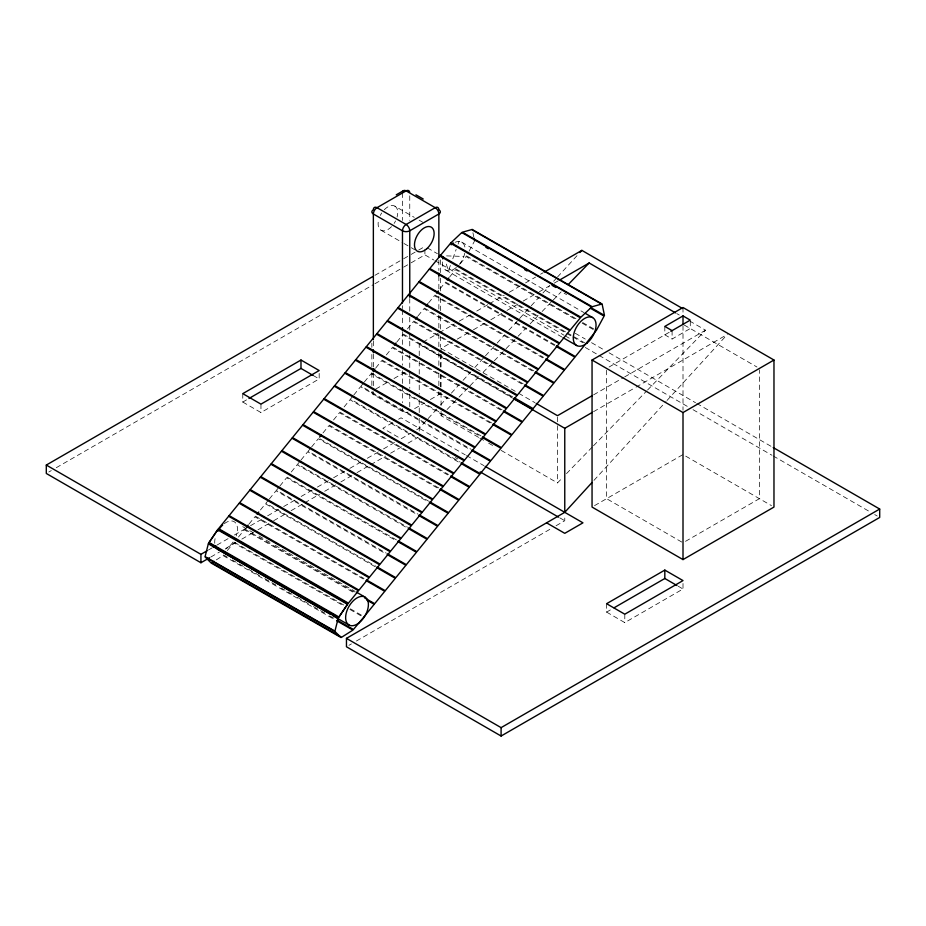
<?xml version="1.0" encoding="UTF-8"?>
<svg xmlns="http://www.w3.org/2000/svg" width="926" height="926" viewBox="0 0 926 926"><rect width="100%" height="100%" fill="white"/><g stroke="black" fill="none" stroke-linecap="round" stroke-linejoin="round"><path stroke-width="0.69" stroke-dasharray="4.63 3.47" d="M371.858 385.482L371.858 372.773M371.858 367.136L371.858 354.426M440.359 386.894L440.359 374.185M440.359 367.136L440.359 354.426M450.395 265.473L448.473 270.809L445.418 261.259M452.802 258.794L456.159 249.441M458.092 244.105L459.053 241.431M469.1 251.131L474.239 241.605M460.222 263.829L466.033 256.537L575.903 319.574M238.468 537.034L244.337 529.811L354.207 592.848M249.036 524.023L254.905 516.801L364.775 579.85M260.438 509.983L265.461 503.79L375.331 566.839M268.482 500.075L265.97 503.177L375.84 566.226M269.316 499.045L276.029 490.792L385.899 553.829M279.039 487.076L276.527 490.167L386.397 553.216M279.884 486.034L286.585 477.781L396.455 540.83M291.285 471.994L297.153 464.771L407.023 527.82M300.163 461.055L297.651 464.157L407.521 527.207M301.008 460.025L307.71 451.772L417.58 514.81M310.731 448.057L308.208 451.147L418.089 514.196M311.564 447.015L318.278 438.762L428.148 501.811M322.966 432.986L328.834 425.752L438.704 488.801M333.534 419.976L339.402 412.753L449.272 475.79M344.09 406.965L349.959 399.743L459.828 462.792M352.98 396.027L350.456 399.118L460.338 462.167M353.813 394.997L360.527 386.732L470.396 449.781M363.536 383.017L361.024 386.119L470.894 449.168M364.381 381.987L371.083 373.734L480.953 436.771M375.782 367.946L381.651 360.723L491.521 423.772M386.339 354.947L392.207 347.713L502.077 410.762M396.907 341.937L402.764 334.714L512.645 397.763M407.463 328.927L413.332 321.704L523.202 384.753M418.031 315.928L423.888 308.694L533.77 371.743M428.588 302.918L434.456 295.695L544.326 358.744M439.989 288.877L445.012 282.685L554.894 345.734M449.712 276.897L455.569 269.674L565.45 332.723M227.287 550.553L233.78 542.81L343.65 605.859M436.759 409.13L419.235 428.298L415.589 430.405M440.66 404.859L447.466 397.404M451.367 393.145L459.157 384.626M463.058 380.355L470.848 371.835M474.737 367.576L484.483 356.915M485.455 355.85L496.162 344.136M497.135 343.071L504.925 334.552M508.825 330.281L518.56 319.632M519.532 318.567L530.251 306.842M531.223 305.777L539.013 297.258M542.914 292.998L549.731 285.544M553.621 281.272L556.549 278.078M557.521 277.013L576.991 255.703M593.983 480.363L666.049 401.525M667.021 400.46L726.424 335.467M478.615 437.385L441.065 415.693L443.056 413.633M447.061 409.512L458.069 398.157M459.065 397.127L469.077 386.802M470.072 385.772L479.078 376.488M483.083 372.356L505.098 349.658M506.094 348.627L517.102 337.272M518.097 336.242L526.107 327.989M530.112 323.868L538.11 315.604M542.115 311.483L552.116 301.158M553.123 300.128L561.121 291.875M501.151 450.395L557.487 482.921L562.487 477.758M566.492 473.626L592.501 446.807M593.508 445.765L646.533 391.085M647.54 390.054L705.566 330.2L690.541 321.53M216.302 559.883L223.062 555.577L335.432 620.061M374.926 275.335L402.416 259.465M403.667 258.736L409.917 255.136M411.167 254.407L417.406 250.807M418.656 250.078L424.907 246.478M48.8 472.017L51.3 470.582M56.301 467.688L373.676 284.456M374.926 283.738L402.416 267.857M403.667 267.139L409.917 263.54M411.167 262.81L424.907 254.881L433.681 259.94M242.774 393.643L242.774 402.046L247.728 399.187M242.774 402.046L260.958 412.545L319.181 378.942L319.181 370.539M419.235 355.665L419.235 344.275L421.735 342.828M422.985 342.111L437.998 333.441M439.248 332.723L454.261 324.054M459.261 321.16L470.524 314.666M476.774 311.055L488.037 304.55M489.287 303.832L504.3 295.162M509.3 292.269L520.562 285.775M525.563 282.881L535.575 277.106M540.576 274.212L543.087 272.776M441.065 352.771L441.065 348.477L452.258 342.018M457.236 339.136L472.167 330.513M473.417 329.795L485.861 322.618M490.838 319.736L502.031 313.277M507.008 310.407L518.213 303.936M523.19 301.066L538.122 292.442M539.372 291.725L549.326 285.972M554.304 283.101L558.031 280.948M375.794 389.036L387.925 382.033M393.99 378.537L402.474 373.629A5.151 2.975 0 0 1 407.671 372.9M414.605 408.644L424.305 403.041M430.37 399.534L438.855 394.638A5.151 2.975 0 0 0 440.359 392.531M392.555 422.696L382.843 428.298L401.039 438.808L410.739 433.206M398.608 419.2L401.039 417.8L465.257 454.874M208.373 550.044L212.089 547.891M217.054 545.032L228.213 538.585M234.417 534.996L249.302 526.408M250.541 525.69L262.776 518.629M267.637 515.828L278.691 509.439M283.68 506.557L294.919 500.075M301.158 496.463L312.398 489.981M317.386 487.099L328.626 480.606M333.626 477.723L344.854 471.241M349.854 468.359L361.094 461.866M367.333 458.266L378.572 451.784M383.561 448.89L394.8 442.408M210.85 557.012L219.531 552M225.736 548.412L235.655 542.682M241.86 539.106L253.029 532.658M257.926 529.834L272.487 521.431M273.691 520.725L286.134 513.548M291.111 510.677L303.554 503.489M304.793 502.772L319.725 494.16M324.69 491.278L335.895 484.819M340.861 481.948L352.065 475.489M357.031 472.607L369.474 465.431M370.724 464.713L385.644 456.09M390.622 453.219L401.815 446.76M408.03 443.172L417.985 437.419M609.077 367.009L669.672 332.029M664.822 326.427L664.822 334.818L672.091 339.02L690.287 328.522L690.287 320.118M593.578 394.858L623.441 377.623M624.68 376.905L705.566 330.2M593.543 411.688L634.819 387.855M636.069 387.126L727.396 334.402M348.94 645.329L351.429 643.894M356.383 641.035L551.086 528.63M556.051 525.76L564.767 520.725L564.767 515.122M594.538 505.631L683.006 454.562L771.474 505.631M685.518 541.34L759.413 498.674L759.413 369.868M606.599 603.706L606.599 612.098L612.792 608.532M606.599 612.098L624.795 622.608L683.006 588.994L683.006 580.59M446.563 255.889L463.833 256.444M564.131 293.195L566.631 294.618M466.53 255.9L576.4 318.949M582.639 322.526L593.879 328.973M582.153 323.162L593.392 329.61M456.067 269.049L565.948 332.098M567.198 332.804L584.676 342.84M566.7 333.429L571.689 336.3M572.939 337.018L582.929 342.747M445.522 282.071L555.392 345.109M434.954 295.07L543.585 357.401M424.397 308.08L534.267 371.129M413.829 321.09L523.711 384.128M403.273 334.089L513.143 397.138M392.705 347.1L502.587 410.149M382.149 360.098L492.019 423.147M371.581 373.109L481.462 436.158M339.9 412.128L448.531 474.459M329.332 425.138L439.213 488.187M320.026 438.855L428.645 501.186M287.095 477.156L396.965 540.205M255.402 516.176L364.034 578.507M244.846 529.186L354.716 592.235M234.278 542.196L344.148 605.245M350.398 608.822L362.876 615.987M349.889 609.447L361.128 615.894M223.571 554.975L227.321 557.116M232.31 559.987L243.55 566.434M248.55 569.293L259.789 575.752M264.778 578.611L276.017 585.058M281.006 587.929L292.246 594.376M297.246 597.235L308.474 603.683M313.474 606.553L324.713 613M329.702 615.871L334.703 618.73M676.779 313.578L679.279 315.025M684.221 325.026L756.947 367.009M461.669 242.114L583.855 312.537M384.302 209.727A13.89 8.021 -60 0 1 394.87 206.151L414.269 217.355M419.119 220.156L422.765 222.263M427.418 247.925L437.431 253.712M575.254 333.279L585.278 339.066M591.54 342.678L604.065 349.912M609.077 352.806L695.53 402.717M696.78 403.435L771.948 446.841M434.931 260.669L563.98 335.166M565.23 335.895L571.492 339.506M585.278 347.47L597.802 354.693M599.053 355.422L688.006 406.78M693.018 409.674L771.948 455.245M773.21 455.962L869.676 511.661M874.688 514.555L877.2 516.002M380.98 230.215L402.81 242.82M404.014 243.515L410.079 247.022M411.294 247.717L414.929 249.823M445.846 270.126L561.793 336.948M441.065 348.477L517.426 392.566M518.676 393.295L534.95 402.683M419.235 344.275L512.518 398.134M681.756 542.057L606.599 498.674L606.599 369.868M479.865 438.102L483.627 440.278M488.627 443.16L493.639 446.054M372.287 391.351A5.151 2.975 0 0 0 373.363 394.638L402.474 411.445A5.151 2.975 0 0 0 408.158 412.07M466.496 455.592L483.916 465.651M313.115 375.435L319.181 378.942M455.303 457.525L457.791 458.972M559.79 517.854L564.767 520.725M678.156 586.193L683.006 588.994M242.739 526.639L253.967 533.098M258.956 535.969L270.172 542.439M275.161 545.31L287.627 552.498M288.877 553.216L354.947 591.297M472.92 232.715L473.776 236.801M683.006 307.513L683.006 314.724M683.006 325.755L683.006 410.195M672.091 330.628L672.091 339.02M624.795 614.204L624.795 622.608M557.487 417.128L557.487 424.282M557.487 425.705L557.487 482.921M441.065 354.195L441.065 368.502M441.065 374.22L441.065 387.091M441.065 392.809L441.065 405.692M441.065 411.41L441.065 415.693M440.359 259.87L440.359 272.568M440.359 278.217L440.359 292.327M440.359 297.975L440.359 310.673M440.359 316.322L440.359 329.031M440.359 336.08L440.359 347.377M438.855 260.229L438.855 270.485M438.855 276.133L438.855 289.271M438.855 296.366L438.855 309.504M438.855 315.153L438.855 328.29M438.855 333.939L438.855 347.076M438.855 352.725L438.855 367.309M438.855 372.958L438.855 386.096M438.855 391.744L438.855 394.638M424.907 249.279L424.907 254.881M419.235 361.371L419.235 375.609M419.235 377.032L419.235 394.117M419.235 399.824L419.235 412.637M419.235 418.332L419.235 431.099M409.755 195.872L409.755 220.434M409.755 298.485L409.755 311.726M409.755 317.271L409.755 331.716M409.755 333.163L409.755 349.299M409.755 354.843L409.755 369.532M409.755 370.979L409.755 388.318M409.755 394.094L409.755 407.104M402.474 192.978L402.474 220.434M402.474 305.707L402.474 308.601M402.474 310.036L402.474 326.172M402.474 331.716L402.474 346.405M402.474 347.62L402.474 365.191M402.474 370.736L402.474 383.977M402.474 385.424L402.474 402.775M402.474 408.551L402.474 411.445M373.363 341.162L373.363 348.523M373.363 354.172L373.363 367.309M373.363 372.958L373.363 386.096M373.363 391.744L373.363 394.638M371.858 343.141L371.858 347.377M260.958 404.141L260.958 412.545M224.3 523.653A16.089 9.306 -60 0 1 235.343 522.611A16.089 9.306 -60 0 1 236.176 535.923M233.074 541.999A16.089 9.306 -60 0 1 225.481 549.095M214.763 543.284A16.089 9.306 -60 0 1 215.133 538.411M455.198 242.253A16.089 9.306 -60 0 1 465.095 248.446M464.725 253.319A16.089 9.306 -60 0 1 459.377 264.338M456.356 267.429A16.089 9.306 -60 0 1 442.605 259.951M394.87 206.151A13.89 8.021 -60 0 1 397.057 217.089M395.552 220.932A13.89 8.021 -60 0 1 394.117 223.421M391.536 226.65A13.89 8.021 -60 0 1 381.327 230.4A13.89 8.021 -60 0 1 378.479 220.515M380.297 215.434A13.89 8.021 -60 0 1 381.732 212.957"/><path stroke-width="1.39" d="M596.379 330.408L604.088 316.113L590.36 308.231M585.926 343.558L595.881 331.045M246.513 527.125L248.191 525.054M257.081 514.115L258.759 512.055M319.609 437.107L321.287 435.046M373.259 371.048L374.937 368.976M394.383 345.028L396.062 342.967M415.508 319.019L417.186 316.958M426.076 306.02L427.754 303.948M436.632 293.01L438.311 290.938M447.2 279.999L448.867 277.939M364.126 616.704L374.185 604.319L366.696 600.013M585.429 344.183L575.37 356.579L556.642 345.826M363.629 617.318L353.431 629.483L337.191 620.165M579.919 252.509L581.864 250.379L682.624 308.555M773.21 447.559L879.7 509.045L879.7 517.449L501.093 736.031L346.463 646.765L346.463 638.361L564.767 512.321L592.027 482.492M568.136 284.652L589.144 262.984L675.529 312.861M214.045 561.306L211.788 562.742L341.636 637.25L352.922 630.085L336.682 620.779M396.259 194.819L403.539 190.617M209.612 557.73L200.93 562.742L46.3 473.464L46.3 465.06L372.426 276.77M300.985 360.029L242.774 393.643L260.958 404.141L319.181 370.539L300.985 360.029L300.985 368.432L248.967 398.469M544.338 272.047L581.864 250.379M559.281 280.231L589.144 262.984M46.3 465.06L200.93 554.338L207.135 550.75M213.327 547.173L215.816 545.738M592.05 360.029L683.006 307.513L773.974 360.029L773.974 507.078L683.006 559.593L592.05 507.078L592.05 360.029L683.006 412.545L773.974 360.029M670.887 331.323L690.287 320.118L683.006 315.916L664.822 326.427L672.091 330.628M592.327 395.576L557.487 415.693L536.2 403.412M515.006 399.569L564.767 428.298L592.281 412.406M664.822 570.092L606.599 603.706L624.795 614.204L683.006 580.59L664.822 570.092L664.822 578.495L614.031 607.815M346.463 638.361L501.093 727.639L879.7 509.045M472.353 229.984L602.201 304.492L604.47 315.407L590.742 307.525M485.861 247.335L488.361 248.77M524.567 269.547L527.068 270.982M552.035 285.312L555.785 287.465M556.144 346.451L574.872 357.193L564.814 369.578L546.085 358.837M545.576 359.45L564.304 370.203L554.246 382.588L535.517 371.847M535.02 372.46L553.748 383.214L543.689 395.599L524.961 384.846M524.452 385.471L543.18 396.212L533.121 408.597L514.393 397.856M513.895 398.469L532.624 409.223L522.565 421.608L503.837 410.866M503.327 411.48L522.056 422.233L511.997 434.618L493.269 423.865M492.771 424.49L511.499 435.232L501.441 447.617L482.712 436.875M482.203 437.489L500.931 448.242L490.873 460.627L472.144 449.886M471.647 450.499L490.375 461.241L480.316 473.637L461.588 462.884M461.079 463.509L479.807 474.251L469.748 486.636L451.02 475.895M450.522 476.508L469.25 487.261L459.192 499.646L440.463 488.905M439.954 489.518L458.683 500.26L448.624 512.657L429.895 501.904M429.398 502.529L448.126 513.27L438.067 525.655L419.339 514.914M418.83 515.527L437.558 526.281L427.499 538.666L408.771 527.913M408.273 528.538L427.002 539.279L416.943 551.676L398.215 540.923M397.705 541.548L416.434 552.29L406.375 564.675L387.647 553.933M387.149 554.547L405.877 565.3L395.819 577.685L377.09 566.932M376.581 567.557L395.309 578.299L385.251 590.695L366.522 579.942M366.025 580.567L384.753 591.309L374.694 603.694L364.705 597.965M415.959 194.819L423.24 199.021M585.105 313.254L592.582 317.56M439.943 255.159L443.704 257.324M563.031 337.666L576.748 345.572M485.155 466.368L582.952 522.831L564.767 533.33L546.572 522.831M300.985 368.432L313.115 375.435M480.177 471.89L558.54 517.136M664.822 578.495L676.941 585.498M356.197 592.015L364.925 597.05M218.189 549.604L330.397 614.274M332.885 615.709L349.09 625.05M474.054 238.167L474.621 240.887M683.006 315.916L683.006 324.32M683.006 412.545L683.006 559.593M564.767 428.298L564.767 512.321M501.093 727.639L501.093 736.031M438.855 257.335L438.855 213.987A5.151 2.975 0 0 0 439.456 210.202M438.855 273.239L438.855 276.133M409.755 297.269L409.755 230.794A5.151 2.975 60 0 0 406.109 224.486L377.009 207.679A5.151 2.975 60 0 0 373.363 209.785M402.474 303.045L402.474 230.794A5.151 2.975 -60 0 1 406.109 224.486L435.22 207.679A5.151 2.975 -60 0 1 438.855 209.785M402.474 327.619L402.474 330.513M373.363 339.715L373.363 213.987A5.151 2.975 0 0 1 372.646 210.306M373.363 349.831L373.363 352.725M373.363 368.617L373.363 371.511M200.93 554.338L200.93 562.742M219.427 550.102A16.089 9.306 -60 0 1 215.503 546.502M217.923 531.165A16.089 9.306 -60 0 1 222.715 524.996M442.79 258.933A16.089 9.306 -60 0 1 443.334 256.849M451.159 244.811A16.089 9.306 -60 0 1 453.578 243.075M409.686 192.249A5.151 2.975 -60 0 0 406.109 190.883A5.151 2.975 60 0 0 402.567 192.099M208.327 543.817L205.086 556.619L334.934 631.138L338.175 618.337L208.327 543.817M217.622 529.799L208.72 543.111L338.569 617.619L347.47 604.319L217.622 529.799M218.061 529.255L209.056 542.474L338.916 616.982L347.921 603.764L218.061 529.255M228.629 516.245L218.571 528.63L348.419 603.139L358.478 590.753L228.629 516.245M239.186 503.235L229.127 515.62L358.987 590.14L369.046 577.743L239.186 503.235M249.754 490.236L239.695 502.621L369.543 577.13L379.602 564.744L249.754 490.236M260.31 477.226L250.251 489.611L380.111 564.119L390.17 551.734L260.31 477.226M270.878 464.215L260.819 476.601L390.668 551.12L400.726 538.735L270.878 464.215M281.435 451.217L271.376 463.602L401.236 538.11L411.294 525.725L281.435 451.217M292.003 438.206L281.944 450.592L411.792 525.1L421.851 512.715L292.003 438.206M302.559 425.196L292.5 437.593L422.36 512.101L432.419 499.716L302.559 425.196M313.127 412.197L303.068 424.583L432.917 499.091L442.975 486.706L313.127 412.197M323.683 399.187L313.625 411.572L443.485 486.081L453.543 473.695L323.683 399.187M334.251 386.177L324.193 398.574L454.041 473.082L464.1 460.697L334.251 386.177M344.808 373.178L334.749 385.563L464.609 460.072L474.668 447.686L344.808 373.178M355.376 360.168L345.317 372.553L475.165 447.061L485.224 434.676L355.376 360.168M365.932 347.157L355.873 359.554L485.733 434.062L495.792 421.677L365.932 347.157M376.5 334.159L366.441 346.544L496.29 421.052L506.348 408.667L376.5 334.159M387.056 321.148L376.998 333.534L506.858 408.042L516.916 395.657L387.056 321.148M397.624 308.138L387.566 320.535L517.414 395.043L527.473 382.658L397.624 308.138M408.181 295.139L398.122 307.525L527.982 382.033L538.041 369.648L408.181 295.139M418.749 282.129L408.69 294.514L538.538 369.023L548.597 356.637L418.749 282.129M429.305 269.119L419.246 281.516L549.106 356.024L559.165 343.639L429.305 269.119M439.873 256.12L429.814 268.505L559.663 343.014L569.721 330.628L439.873 256.12M450.545 243.295L440.371 255.495L570.231 330.015L580.394 317.803L450.545 243.295M461.785 232.542L451.055 242.693L580.915 317.213L591.633 307.05L461.785 232.542M406.109 190.883L377.009 207.679A5.151 2.975 -60 0 0 373.363 213.987L402.474 230.794A5.151 2.975 0 0 0 409.755 230.794L438.855 213.987A5.151 2.975 60 0 0 435.22 207.679L406.109 190.883M472.179 229.463L462.363 232.218L592.212 306.726L602.027 303.971L472.179 229.463M335.119 631.659L205.271 557.151L211.221 563.054L341.069 637.563L335.119 631.659M359.346 622.585A16.089 9.306 -60 0 0 365.492 597.397A16.089 9.306 -60 0 0 346.197 613.174A16.089 9.306 -60 0 0 359.346 622.585M587.003 343.095A16.089 9.306 -60 0 0 593.149 317.919A16.089 9.306 -60 0 0 573.854 333.684A16.089 9.306 -60 0 0 587.003 343.095M426.851 248.677A13.89 8.021 -60 0 0 431.25 227.159A13.89 8.021 -60 0 0 414.813 241.732A13.89 8.021 -60 0 0 426.851 248.677"/></g></svg>
